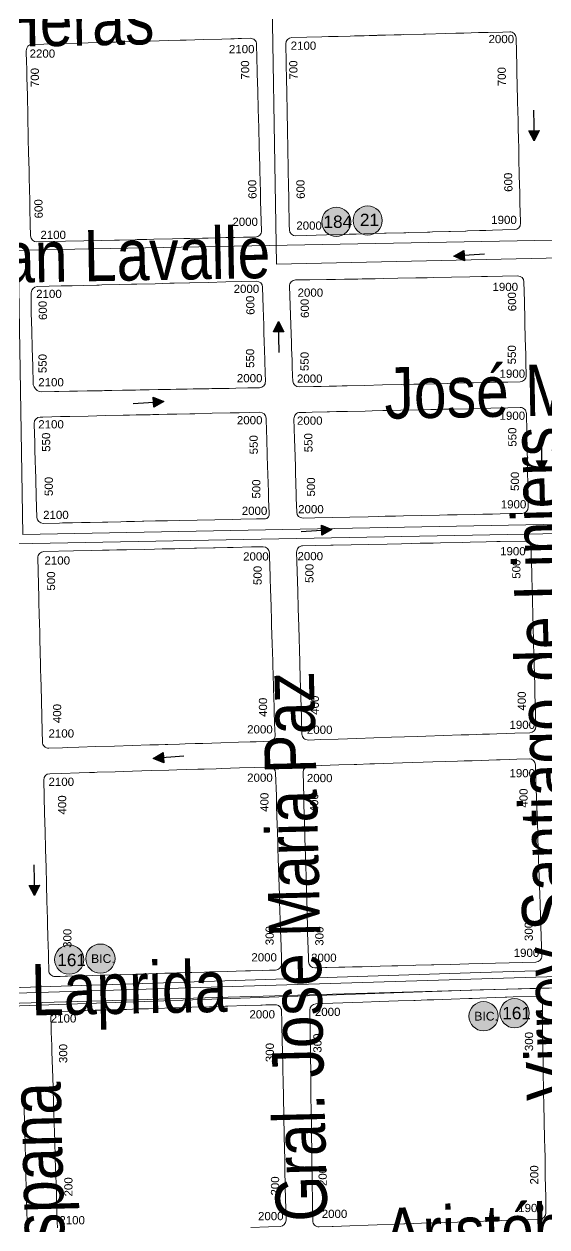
# Model space of a CAD drawing. Header units: millimetres. Extents: x 11558 to 23675, y 49449 to 61482.
# Drawn here: x 18803 to 19057, y 53600 to 54186 of the extents above; entities that cross this region are included whole.
import ezdxf

# ---------------------------------------------------------------- set-up
doc = ezdxf.new("R2010")
doc.units = ezdxf.units.MM
for name, color, linetype in [('0. plano base - nombres calles', 22, 'Continuous'), ('0. Plano Base - PLANO', 254, 'Continuous'), ('0. Plano base - sentido calles', 253, 'Continuous'), ('7. puesta en valor CC la lucila', 212, 'Continuous'), ('numeración', 7, 'Continuous')]:
    doc.layers.add(name, color=color, linetype=linetype)
for name, color, linetype, true_color in [('Linea 161 ida', 7, 'Continuous', 0xd16b6b), ('linea 161 vuelta', 7, 'Continuous', 0x9d070c), ('Linea 184 IDA', 7, 'Continuous', 0x3d3d3d), ('Linea 184 REGRESO', 7, 'Continuous', 0x18f75b), ('Linea 21 IDA Ramal F', 7, 'Continuous', 0x001861), ('Linea 21 REGRESO Ramal F', 7, 'Continuous', 0x0a47ff)]:
    doc.layers.add(name, color=color, linetype=linetype, true_color=true_color)
doc.layers.add('Linea Bicentenario Original', color=7, linetype='Continuous', true_color=0x0000cc, transparency=0.5)
doc.layers.get('7. puesta en valor CC la lucila').off()
doc.styles.get("Standard").update_dxf_attribs({"font": 'arial.ttf'})

# ---------------------------------------------------------------- blocks, each defined once
blk = doc.blocks.new('MANZANAS')
at = {"layer": '0. Plano Base - PLANO', "color": 0, "linetype": 'Continuous', "lineweight": 5}
for points in [[(5638980.91, 6177956.08), (5638993.67, 6177963.15), (5638996.53, 6177964.73), (5638996.86, 6177964.91), (5638997.71, 6177965.38), (5639000.65, 6177967.01), (5639005.68, 6177969.79), (5639007.6, 6177970.85), (5639008.05, 6177971.1), (5639008.21, 6177971.2), (5639011.68, 6177973.11), (5639013.89, 6177974.34), (5639017.03, 6177976.08), (5639017.4, 6177976.28), (5639020.75, 6177978.13), (5639024.43, 6177980.17), (5639027.47, 6177981.85), (5639028.25, 6177982.29), (5639037, 6177987.13), (5639037.87, 6177987.61), (5639046.52, 6177992.4), (5639050.73, 6177994.73), (5639054.08, 6177996.59), (5639060.39, 6178000.08), (5639061.62, 6178000.76), (5639064.46, 6178002.33), (5639070.79, 6178005.84), (5639073.69, 6178007.44, -0.415047), (5639077.77, 6178006.26), (5639084.44, 6177994.13), (5639086.4, 6177990.56), (5639088.5, 6177986.75), (5639092.76, 6177979), (5639097.12, 6177971.06), (5639098.89, 6177967.85), (5639101.6, 6177962.93), (5639103.5, 6177959.47), (5639105.98, 6177954.97), (5639110.08, 6177947.49), (5639114.21, 6177940), (5639116.3, 6177936.19), (5639118.9, 6177931.46), (5639119.04, 6177931.21), (5639120.57, 6177928.43), (5639121.27, 6177927.15, -0.412957), (5639120.1, 6177923.08), (5639115.07, 6177920.28), (5639110.7, 6177917.86), (5639107.97, 6177916.34), (5639105.19, 6177914.79), (5639100.07, 6177911.95), (5639099.43, 6177911.59), (5639099.3, 6177911.52), (5639092.88, 6177907.96), (5639092.79, 6177907.91), (5639092.2, 6177907.58), (5639085.2, 6177903.69), (5639084.03, 6177903.04), (5639083.11, 6177902.53), (5639074.86, 6177897.94), (5639073.93, 6177897.43), (5639072.98, 6177896.9), (5639065.56, 6177892.78), (5639064.83, 6177892.38), (5639059.85, 6177889.61), (5639056.03, 6177887.49), (5639052.71, 6177885.64), (5639049.77, 6177884.01), (5639047.88, 6177882.96), (5639040.13, 6177878.65), (5639027.06, 6177871.35, -0.409769), (5639023, 6177872.47), (5639021.77, 6177874.59), (5639016.16, 6177884.93), (5639011.9, 6177892.77), (5639009.91, 6177896.44), (5639009.19, 6177897.76), (5639007.7, 6177900.51), (5639005.15, 6177905.2), (5639003.45, 6177908.33), (5639000.4, 6177913.96), (5638999.19, 6177916.18), (5638996.03, 6177921.99), (5638994.76, 6177924.34), (5638991.83, 6177929.74), (5638990.51, 6177932.16), (5638988.39, 6177936.07), (5638979.73, 6177952.02, -0.411862)], [(5638912.53, 6177811.83), (5638909.77, 6177816.86), (5638908.47, 6177819.23), (5638907.5, 6177821), (5638905.56, 6177824.54), (5638904.21, 6177827), (5638901.7, 6177831.58), (5638898.85, 6177836.77), (5638897.2, 6177839.78), (5638892.99, 6177847.45), (5638889.91, 6177853.06), (5638888.51, 6177855.63), (5638885.66, 6177860.82), (5638884.05, 6177863.75), (5638880.14, 6177870.87), (5638877.13, 6177876.36), (5638875.96, 6177878.51), (5638874.12, 6177881.85), (5638873.21, 6177883.5), (5638872.12, 6177885.5), (5638869.18, 6177890.85, -0.412646), (5638870.36, 6177894.92), (5638875.32, 6177897.68), (5638882.63, 6177901.74), (5638890.33, 6177906.01), (5638894.12, 6177908.12), (5638898.04, 6177910.3), (5638901.09, 6177911.99), (5638904.4, 6177913.83), (5638905.76, 6177914.58), (5638913.3, 6177918.77), (5638920.51, 6177922.78), (5638928.14, 6177927.02), (5638933.22, 6177929.84), (5638935.81, 6177931.27), (5638943.14, 6177935.35), (5638951.06, 6177939.74), (5638954.83, 6177941.84), (5638956.21, 6177942.61), (5638957.97, 6177943.59), (5638959.4, 6177944.38), (5638963.09, 6177946.43, -0.414772), (5638967.17, 6177945.26), (5638967.8, 6177944.12), (5638969.82, 6177940.47), (5638974.06, 6177932.79), (5638978.24, 6177925.24), (5638982.47, 6177917.59), (5638986.85, 6177909.68), (5638991.22, 6177901.77), (5638993.76, 6177897.19), (5638995.7, 6177893.68), (5638996.2, 6177892.77), (5638997.61, 6177890.21), (5638998.89, 6177887.89), (5638999.91, 6177886.07), (5639001.59, 6177883.02), (5639004.1, 6177878.48), (5639011.08, 6177865.87, -0.415304), (5639009.89, 6177861.78), (5639005.59, 6177859.42), (5639005.2, 6177859.21), (5639004.83, 6177859.01), (5639001.14, 6177856.99), (5638997.34, 6177854.9), (5638989.71, 6177850.72), (5638987.27, 6177849.38), (5638981.94, 6177846.46), (5638979.34, 6177845.03), (5638974.51, 6177842.39), (5638966.62, 6177838.06), (5638963.59, 6177836.4), (5638960.75, 6177834.84), (5638959.46, 6177834.13), (5638958.52, 6177833.62), (5638951.84, 6177829.95), (5638949.73, 6177828.8), (5638944.18, 6177825.76), (5638936.65, 6177821.63), (5638928.85, 6177817.35), (5638916.61, 6177810.64, -0.414149)], [(5639036.89, 6177852.26), (5639043.04, 6177855.45), (5639050.19, 6177859.35), (5639054.03, 6177861.44), (5639057.9, 6177863.54), (5639058.16, 6177863.69), (5639063.52, 6177866.6), (5639065.45, 6177867.66), (5639065.71, 6177867.8), (5639071.02, 6177870.69), (5639074.46, 6177872.56), (5639080.68, 6177875.94), (5639088.3, 6177880.1), (5639090.7, 6177881.4), (5639093.2, 6177882.76), (5639095.99, 6177884.28), (5639103.57, 6177888.4), (5639111.43, 6177892.69), (5639116.39, 6177895.38), (5639118.99, 6177896.8), (5639131.85, 6177903.8, -0.412674), (5639135.92, 6177902.62), (5639140.53, 6177894.25), (5639144.82, 6177886.46), (5639145.66, 6177884.94), (5639149.04, 6177878.81), (5639149.1, 6177878.7), (5639153.04, 6177871.54), (5639154.82, 6177868.31), (5639157.88, 6177862.76, -0.414504), (5639156.7, 6177858.68), (5639151.41, 6177855.77), (5639150.49, 6177855.27), (5639147.6, 6177853.68), (5639143.8, 6177851.59), (5639136.74, 6177847.71), (5639134.64, 6177846.55), (5639128.64, 6177843.26), (5639125.67, 6177841.62), (5639121.1, 6177839.11), (5639113.46, 6177834.91), (5639111.33, 6177833.74), (5639106.07, 6177830.85), (5639097.98, 6177826.4), (5639090.38, 6177822.22), (5639082.94, 6177818.13), (5639080.77, 6177816.94), (5639078.32, 6177815.59), (5639075.16, 6177813.85), (5639071.76, 6177811.98), (5639068.56, 6177810.22), (5639062.43, 6177806.85, -0.410573), (5639058.37, 6177808), (5639057.11, 6177810.22), (5639054.92, 6177814.09), (5639053.44, 6177816.7), (5639050.47, 6177821.95), (5639049.24, 6177824.13), (5639044.86, 6177831.87), (5639035.66, 6177848.12, -0.424787)], [(5639187.12, 6177802.3), (5639182.29, 6177799.66), (5639182.18, 6177799.59), (5639177.73, 6177797.16), (5639174.4, 6177795.34), (5639170.36, 6177793.13), (5639166.92, 6177791.25), (5639159.27, 6177787.06), (5639158.23, 6177786.49), (5639155.24, 6177784.86), (5639151.79, 6177782.97), (5639144.21, 6177778.83), (5639136.46, 6177774.59), (5639133.04, 6177772.72), (5639132.72, 6177772.55), (5639130.29, 6177771.21), (5639128.66, 6177770.32), (5639125.67, 6177768.68), (5639121.33, 6177766.31), (5639113.47, 6177762.01), (5639106.27, 6177758.07), (5639098.55, 6177753.85), (5639093.52, 6177751.1, -0.411798), (5639089.46, 6177752.27), (5639086.16, 6177758.19), (5639084.71, 6177760.79), (5639083.27, 6177763.37), (5639082.24, 6177765.22), (5639080.54, 6177768.26), (5639078.69, 6177771.58), (5639076.26, 6177775.93), (5639072.09, 6177783.42), (5639067.34, 6177791.93, -0.416337), (5639068.52, 6177796.02), (5639070.94, 6177797.35), (5639073.78, 6177798.9), (5639080.09, 6177802.36), (5639081.13, 6177802.93), (5639084.07, 6177804.55), (5639087.14, 6177806.23), (5639088.79, 6177807.14), (5639096.32, 6177811.26), (5639099.37, 6177812.94), (5639103.92, 6177815.43), (5639107.31, 6177817.29), (5639111.56, 6177819.62), (5639119.13, 6177823.77), (5639124.34, 6177826.62), (5639126.63, 6177827.89), (5639129.64, 6177829.53), (5639134.35, 6177832.11), (5639140.59, 6177835.54), (5639141.82, 6177836.21), (5639150.01, 6177840.7), (5639157.15, 6177844.62), (5639162.47, 6177847.53, -0.415047), (5639166.54, 6177846.34), (5639168.23, 6177843.24), (5639169.17, 6177841.51), (5639171.08, 6177838), (5639175.19, 6177830.46), (5639175.36, 6177830.15), (5639177.33, 6177826.53), (5639179.54, 6177822.47), (5639179.83, 6177821.93), (5639183.16, 6177815.83), (5639183.71, 6177814.82), (5639185.18, 6177812.11), (5639188.31, 6177806.36, -0.413675)], [(5638926.83, 6177791.48), (5638937.06, 6177797.1), (5638939.28, 6177798.33), (5638941.75, 6177799.69), (5638946.6, 6177802.36), (5638952.23, 6177805.46), (5638953.25, 6177806.02), (5638954.41, 6177806.66), (5638961.76, 6177810.7), (5638966.96, 6177813.57), (5638968.28, 6177814.29), (5638969.21, 6177814.81), (5638977.11, 6177819.16), (5638980.43, 6177820.98), (5638983.31, 6177822.57), (5638984.37, 6177823.16), (5638985.18, 6177823.6), (5638991.75, 6177827.21), (5638991.94, 6177827.32), (5638999.63, 6177831.55), (5639007.17, 6177835.71), (5639020.23, 6177842.89, -0.412738), (5639024.29, 6177841.73), (5639026.76, 6177837.3), (5639029.17, 6177832.99), (5639033.32, 6177825.53), (5639034.7, 6177823.06), (5639037.6, 6177817.85), (5639038.94, 6177815.46), (5639041.87, 6177810.19), (5639044.58, 6177805.34), (5639046.62, 6177801.67, -0.417326), (5639045.43, 6177797.58), (5639040.54, 6177794.91), (5639035.35, 6177792.09), (5639032.5, 6177790.54), (5639028.74, 6177788.5), (5639025.07, 6177786.51), (5639023.87, 6177785.85), (5639017.18, 6177782.22), (5639014.56, 6177780.8), (5639009.85, 6177778.23), (5639007.5, 6177776.95), (5639002.21, 6177774.08), (5638998.29, 6177771.95), (5638994.54, 6177769.91), (5638992.51, 6177768.81), (5638990.78, 6177767.87), (5638986.9, 6177765.76), (5638982.41, 6177763.32), (5638979.23, 6177761.59), (5638978.17, 6177761.01), (5638971.8, 6177757.55), (5638967.61, 6177755.28), (5638964.2, 6177753.42), (5638959.64, 6177750.94), (5638957.86, 6177749.97), (5638952.33, 6177746.97), (5638952.27, 6177746.95), (5638951.23, 6177746.64), (5638950.1, 6177746.61), (5638948.99, 6177746.87), (5638947.99, 6177747.41), (5638947.16, 6177748.18), (5638946.84, 6177748.63), (5638942.71, 6177756.07), (5638938.44, 6177763.76), (5638934.4, 6177771.04), (5638930.09, 6177778.82), (5638930.05, 6177778.88), (5638925.61, 6177787.47, -0.406502)], [(5639239.61, 6177709.29), (5639233.2, 6177705.68), (5639229.78, 6177703.76), (5639225.61, 6177701.42), (5639222.45, 6177699.64), (5639219.54, 6177698), (5639216.76, 6177696.44), (5639213.66, 6177694.7), (5639210.49, 6177692.91), (5639195.47, 6177684.47), (5639191.87, 6177682.45), (5639180.94, 6177676.3), (5639173.35, 6177672.03), (5639166.19, 6177668), (5639158.28, 6177663.56), (5639150.88, 6177659.4), (5639145.58, 6177656.41, -0.415395), (5639141.49, 6177657.57), (5639137.55, 6177664.63), (5639132.72, 6177673.3), (5639130.05, 6177678.1), (5639128.57, 6177680.76), (5639124.36, 6177688.31), (5639115.99, 6177703.34), (5639111.72, 6177711.01), (5639107.64, 6177718.33), (5639100.58, 6177731), (5639098.4, 6177734.92, -0.416413), (5639099.58, 6177739.01), (5639105.08, 6177742.02), (5639111.6, 6177745.59), (5639112.6, 6177746.13), (5639120.25, 6177750.32), (5639127.91, 6177754.52), (5639135.67, 6177758.76), (5639141.8, 6177762.11), (5639145.97, 6177764.4), (5639149.78, 6177766.48), (5639155.36, 6177769.54), (5639158.47, 6177771.24), (5639167.97, 6177776.44), (5639171.14, 6177778.17), (5639177.93, 6177781.89), (5639182.54, 6177784.41), (5639183.89, 6177785.15), (5639194.4, 6177790.91, -0.412753), (5639198.47, 6177789.73), (5639201.02, 6177785.12), (5639202.5, 6177782.45), (5639204.34, 6177779.12), (5639206.18, 6177775.81), (5639207.46, 6177773.49), (5639208.52, 6177771.57), (5639210.41, 6177768.17), (5639212.08, 6177765.15), (5639213.5, 6177762.58), (5639215.14, 6177759.62), (5639216.66, 6177756.88), (5639218.21, 6177754.08), (5639219.78, 6177751.25), (5639221.29, 6177748.51), (5639223.63, 6177744.29), (5639225.84, 6177740.3), (5639228.68, 6177735.18), (5639230.93, 6177731.11), (5639232.98, 6177727.41), (5639235.45, 6177722.96), (5639237.62, 6177719.03), (5639240.77, 6177713.36, -0.412312)], [(5638978.45, 6177691.7), (5638973.49, 6177700.6), (5638969.49, 6177707.79), (5638966.89, 6177712.46), (5638965.27, 6177715.37), (5638962.23, 6177720.82), (5638960.68, 6177723.62), (5638958.64, 6177727.3), (5638956.37, 6177731.4), (5638956.22, 6177731.69, -0.413354), (5638957.41, 6177735.75), (5638958.52, 6177736.36), (5638962.39, 6177738.48), (5638966.11, 6177740.52), (5638970.01, 6177742.65), (5638977.8, 6177746.92), (5638985.22, 6177750.99), (5638992.85, 6177755.16), (5638995.5, 6177756.62), (5638998.39, 6177758.2), (5639000.46, 6177759.33), (5639004.33, 6177761.45), (5639005.4, 6177762.04), (5639008.04, 6177763.49), (5639011.53, 6177765.4), (5639014.57, 6177767.07), (5639015.66, 6177767.66), (5639021.25, 6177770.72), (5639023.37, 6177771.89), (5639030.29, 6177775.68), (5639030.85, 6177775.98), (5639038.42, 6177780.13), (5639042.3, 6177782.26), (5639051.13, 6177787.09, -0.411664), (5639055.19, 6177785.92), (5639058.3, 6177780.36), (5639059.95, 6177777.41), (5639064.2, 6177769.81), (5639068.61, 6177761.92), (5639070.51, 6177758.53), (5639072.78, 6177754.47), (5639074.23, 6177751.88), (5639076.25, 6177748.29), (5639077.61, 6177745.87), (5639078.27, 6177744.7), (5639078.39, 6177743.94), (5639078.21, 6177743.2), (5639078.02, 6177742.87), (5639077.47, 6177742.35), (5639077.41, 6177742.31), (5639073.65, 6177740.27), (5639066.96, 6177736.62), (5639063.48, 6177734.73), (5639055.8, 6177730.53), (5639048.36, 6177726.47), (5639040.72, 6177722.3), (5639035.62, 6177719.52), (5639033.26, 6177718.23), (5639030.53, 6177716.77), (5639025.57, 6177714.03), (5639024.96, 6177713.7), (5639021.56, 6177711.85), (5639018.07, 6177709.94), (5639015.75, 6177708.67), (5639010.08, 6177705.58), (5639007.89, 6177704.39), (5639002.6, 6177701.5), (5638998.9, 6177699.48), (5638994.99, 6177697.34), (5638990.79, 6177695.05), (5638989.43, 6177694.31), (5638982.5, 6177690.53, -0.411746)], [(5638989.16, 6177678.5), (5639001.82, 6177685.43), (5639009.37, 6177689.57), (5639014.19, 6177692.21), (5639017.07, 6177693.79), (5639020.22, 6177695.52), (5639024.4, 6177697.81), (5639032.09, 6177702.02), (5639036.34, 6177704.35), (5639039.69, 6177706.19), (5639039.88, 6177706.29), (5639044.73, 6177708.95), (5639045.06, 6177709.13), (5639047.13, 6177710.26), (5639053.45, 6177713.73), (5639054.3, 6177714.19), (5639061.6, 6177718.19), (5639062.19, 6177718.52), (5639067.48, 6177721.42), (5639069.88, 6177722.73), (5639077.78, 6177727.06), (5639082.73, 6177729.77, -0.411934), (5639086.79, 6177728.6), (5639090.88, 6177721.28), (5639091.55, 6177720.09), (5639092.62, 6177718.17), (5639095.78, 6177712.51), (5639097.07, 6177710.19), (5639099.84, 6177705.23), (5639102.54, 6177700.39), (5639103.99, 6177697.81), (5639104.05, 6177697.69), (5639108.45, 6177689.85), (5639112.54, 6177682.48), (5639116.79, 6177674.87), (5639117.58, 6177673.45), (5639119.19, 6177670.57), (5639121.05, 6177667.24), (5639123.65, 6177662.6), (5639125.25, 6177659.74), (5639126.44, 6177657.63), (5639127.39, 6177655.93), (5639128.67, 6177653.65), (5639130.27, 6177650.8), (5639130.37, 6177650.63), (5639130.56, 6177649.72), (5639130.45, 6177648.79), (5639130.27, 6177648.36), (5639129.72, 6177647.61), (5639129.4, 6177647.36), (5639129.35, 6177647.32), (5639123.4, 6177643.99), (5639120.92, 6177642.6), (5639115.97, 6177639.83), (5639108.4, 6177635.59), (5639100.78, 6177631.33), (5639097.5, 6177629.5), (5639093.26, 6177627.12), (5639090.89, 6177625.8), (5639085.92, 6177623.02), (5639084.73, 6177622.35), (5639081.9, 6177620.77), (5639078.27, 6177618.74), (5639070.75, 6177614.53), (5639063.26, 6177610.34), (5639055.37, 6177605.93), (5639048.18, 6177601.91), (5639043.35, 6177599.2), (5639041.13, 6177597.96), (5639035.35, 6177594.73, -0.416063), (5639031.26, 6177595.9), (5639028.71, 6177600.51), (5639018.12, 6177619.73), (5639016.18, 6177623.26), (5639014.15, 6177626.93), (5639013.25, 6177628.56), (5639009.92, 6177634.6), (5639007.32, 6177639.32), (5639005.76, 6177642.15), (5639003.06, 6177647.06), (5639001.56, 6177649.78), (5638998.15, 6177655.96), (5638997.29, 6177657.53), (5638987.98, 6177674.42, -0.414934)], [(5639293.62, 6177611.58), (5639265.17, 6177595.81), (5639257.51, 6177591.56), (5639250.21, 6177587.51), (5639249.19, 6177586.95), (5639242.61, 6177583.3), (5639241.49, 6177582.68), (5639234.93, 6177579.04), (5639232.38, 6177577.63), (5639227.44, 6177574.89), (5639219.72, 6177570.61), (5639215.54, 6177568.32), (5639212.29, 6177566.54), (5639209.77, 6177565.17), (5639204.61, 6177562.34), (5639204.08, 6177562.05), (5639201.1, 6177560.42), (5639199.5, 6177559.54, -0.41204), (5639195.44, 6177560.71), (5639194.44, 6177562.51), (5639192.47, 6177566.04), (5639188.55, 6177573.07), (5639187.7, 6177574.6), (5639183.5, 6177582.15), (5639175.05, 6177597.32), (5639171, 6177604.59), (5639167.76, 6177610.4), (5639166.74, 6177612.23), (5639162.52, 6177619.82), (5639158.23, 6177627.51), (5639156.43, 6177630.75), (5639150.54, 6177641.32, -0.413339), (5639151.69, 6177645.39), (5639157, 6177648.37), (5639164.43, 6177652.54), (5639170.92, 6177656.18), (5639172.02, 6177656.8), (5639177.58, 6177659.91), (5639179.5, 6177660.99), (5639191.37, 6177667.65), (5639200.18, 6177672.59), (5639204.34, 6177674.92), (5639209.7, 6177677.93), (5639214.76, 6177680.77), (5639217.56, 6177682.34), (5639218.15, 6177682.67), (5639220.93, 6177684.23), (5639224.76, 6177686.38), (5639231.3, 6177690.05), (5639232.37, 6177690.65), (5639232.93, 6177690.96), (5639236.64, 6177693.05), (5639239.92, 6177694.88), (5639245.15, 6177697.82, -0.413891), (5639249.23, 6177696.67), (5639250.38, 6177694.64), (5639253.14, 6177689.72), (5639257, 6177682.86), (5639259.04, 6177679.24), (5639261.32, 6177675.18), (5639265.46, 6177667.82), (5639266.15, 6177666.6), (5639269.79, 6177660.12), (5639273.89, 6177652.82), (5639278.22, 6177645.12), (5639280.17, 6177641.67), (5639282.43, 6177637.64), (5639285.53, 6177632.14), (5639294.78, 6177615.68, -0.415957)], [(5639138.91, 6177634.85), (5639144.29, 6177625.24), (5639146.62, 6177621.07), (5639149.25, 6177616.36), (5639151.06, 6177613.14), (5639153.15, 6177609.41), (5639155.17, 6177605.8), (5639156.68, 6177603.09), (5639159.36, 6177598.3), (5639161.21, 6177595), (5639163.83, 6177590.32), (5639167.84, 6177583.15), (5639169.14, 6177580.83), (5639171.98, 6177575.75), (5639173.39, 6177573.22), (5639176.24, 6177568.13), (5639180.17, 6177561.11), (5639182.9, 6177556.23), (5639184.23, 6177553.86, -0.414613), (5639183.07, 6177549.78), (5639180.52, 6177548.36), (5639177.59, 6177546.72), (5639172.37, 6177543.81), (5639170.26, 6177542.63), (5639166.38, 6177540.46), (5639162.68, 6177538.4), (5639154.98, 6177534.11), (5639152.88, 6177532.94), (5639147.48, 6177529.93), (5639145.3, 6177528.71), (5639142, 6177526.87), (5639141.14, 6177526.38), (5639139.79, 6177525.63), (5639138.88, 6177525.13), (5639138.83, 6177525.1), (5639136, 6177523.52), (5639132.36, 6177521.49), (5639129.09, 6177519.67), (5639125.81, 6177517.84), (5639124.78, 6177517.26), (5639123.63, 6177516.62), (5639117.12, 6177512.99), (5639109.48, 6177508.72), (5639108.45, 6177508.15), (5639102.02, 6177504.57), (5639099.94, 6177503.4), (5639094.63, 6177500.44), (5639093.57, 6177499.85), (5639091.46, 6177498.68), (5639089.35, 6177497.5, -0.4151), (5639085.27, 6177498.67), (5639082.26, 6177504.09), (5639081.46, 6177505.54), (5639079.14, 6177509.73), (5639077.53, 6177512.63), (5639074.01, 6177518.99), (5639073.31, 6177520.26), (5639070.79, 6177524.81), (5639069.08, 6177527.89), (5639064.9, 6177535.45), (5639060.8, 6177542.84), (5639059.02, 6177546.06), (5639056.56, 6177550.5), (5639052.44, 6177557.93), (5639048.17, 6177565.66), (5639040.33, 6177579.8, -0.413176), (5639041.49, 6177583.88), (5639046.54, 6177586.7), (5639054.02, 6177590.87), (5639058.36, 6177593.3), (5639060.58, 6177594.53), (5639061.68, 6177595.15), (5639069.28, 6177599.4), (5639076.73, 6177603.56), (5639084.57, 6177607.94), (5639092.07, 6177612.12), (5639095.57, 6177614.08), (5639099.46, 6177616.25), (5639104.47, 6177619.05), (5639107.1, 6177620.52), (5639112.22, 6177623.38), (5639114.5, 6177624.65), (5639122.15, 6177628.93), (5639128.49, 6177632.47), (5639134.83, 6177636.01, -0.413978)], [(5639255.37, 6177449.83), (5639251.35, 6177457.32), (5639251.26, 6177457.48), (5639246.19, 6177466.92), (5639243.35, 6177472.2), (5639242.75, 6177473.32), (5639242.52, 6177473.74), (5639241.17, 6177476.25), (5639238.31, 6177481.59), (5639236.58, 6177484.81), (5639235.91, 6177486.05), (5639232.84, 6177491.76), (5639231.03, 6177495.14), (5639225.84, 6177504.8), (5639224.24, 6177507.77), (5639222.45, 6177511.11), (5639220.87, 6177514.04), (5639217.83, 6177519.69), (5639215.84, 6177523.4), (5639206.83, 6177540.17, -0.408116), (5639208, 6177544.2), (5639210.23, 6177545.46), (5639210.59, 6177545.66), (5639210.95, 6177545.87), (5639227.9, 6177555.43), (5639235.22, 6177559.56), (5639238.91, 6177561.65), (5639242.9, 6177563.9), (5639249.52, 6177567.64), (5639250.21, 6177568.02), (5639255.26, 6177570.87), (5639258.1, 6177572.47), (5639265.47, 6177576.64), (5639272.91, 6177580.84), (5639273.15, 6177580.97), (5639274.3, 6177581.62), (5639277.53, 6177583.44), (5639280.56, 6177585.15), (5639284.03, 6177587.11), (5639288.34, 6177589.54), (5639289.02, 6177589.93), (5639291.62, 6177591.4), (5639301.45, 6177596.94, -0.424402), (5639305.59, 6177595.71), (5639312.35, 6177582.69), (5639312.82, 6177581.83), (5639317.39, 6177573.42), (5639318.03, 6177572.26), (5639319.54, 6177569.48), (5639321.62, 6177565.65), (5639325.73, 6177558.09), (5639329.78, 6177550.63), (5639332.18, 6177546.23), (5639333.56, 6177543.69), (5639334.03, 6177542.82), (5639336.01, 6177539.19), (5639338.07, 6177535.39), (5639338.25, 6177535.06), (5639342.34, 6177527.55), (5639345.06, 6177522.55), (5639345.88, 6177521.04), (5639350.65, 6177512.26), (5639352.11, 6177509.57), (5639353.33, 6177507.33), (5639354.31, 6177505.53, -0.409657), (5639353.15, 6177501.48), (5639348.31, 6177498.76), (5639344.91, 6177496.84), (5639341.54, 6177494.94), (5639340.92, 6177494.58), (5639333.05, 6177490.14), (5639325.54, 6177485.91), (5639325.48, 6177485.87), (5639318.1, 6177481.71), (5639312.75, 6177478.69), (5639310.4, 6177477.37), (5639302.94, 6177473.16), (5639295.77, 6177469.11), (5639295.47, 6177468.94), (5639280.28, 6177460.37), (5639272.5, 6177455.98), (5639265.41, 6177451.98), (5639265.08, 6177451.79), (5639259.48, 6177448.64, -0.420303)]]:
    blk.add_lwpolyline(points, format="xyb", close=True, dxfattribs=at)
blk.add_lwpolyline([(5639287.92, 6177608.43), (5639287.92, 6177608.43)], close=True, dxfattribs=at)
for points in [[(5639146.7, 6177389.54), (5639145.32, 6177392.01), (5639143.24, 6177395.71), (5639139.29, 6177402.76), (5639138.58, 6177404.03), (5639136.27, 6177408.15), (5639134.35, 6177411.58), (5639130.19, 6177419.01), (5639125.91, 6177426.66), (5639124.29, 6177429.55), (5639121.56, 6177434.42), (5639117.41, 6177441.82), (5639113.27, 6177449.22), (5639108.92, 6177456.98), (5639104.84, 6177464.27), (5639103.32, 6177466.98), (5639100.16, 6177472.62), (5639098.85, 6177474.96), (5639096.76, 6177478.68, -0.41428), (5639097.91, 6177482.77), (5639102.7, 6177485.45), (5639110.23, 6177489.66), (5639114.2, 6177491.89), (5639117.46, 6177493.71), (5639125.21, 6177498.05), (5639127.59, 6177499.39), (5639132.63, 6177502.2), (5639136.91, 6177504.6), (5639139.88, 6177506.26), (5639147.61, 6177510.59), (5639148.35, 6177511.01), (5639154.35, 6177514.37), (5639155.31, 6177514.9), (5639162.8, 6177519.1), (5639163.25, 6177519.35), (5639169.64, 6177522.93), (5639170.5, 6177523.41), (5639178.13, 6177527.69), (5639184.54, 6177531.27), (5639185.21, 6177531.65), (5639186.75, 6177532.51), (5639189.42, 6177534), (5639190.66, 6177534.7, -0.415608), (5639194.75, 6177533.54), (5639197.32, 6177528.9), (5639202.72, 6177519.02), (5639203.32, 6177517.92), (5639205.3, 6177514.3), (5639206.9, 6177511.38), (5639208.94, 6177507.65), (5639211, 6177503.88), (5639215.16, 6177496.28), (5639219.28, 6177488.73), (5639219.94, 6177487.52), (5639223.46, 6177481.1), (5639227.56, 6177473.58), (5639228.94, 6177471.07), (5639231.67, 6177466.07), (5639236, 6177458.16), (5639243.71, 6177444.05, -0.410694), (5639242.54, 6177440), (5639237.7, 6177437.28), (5639230.2, 6177433.06)], [(5639103.3, 6177437.65), (5639105.13, 6177434.36), (5639109.25, 6177426.94), (5639113.61, 6177419.07), (5639114.05, 6177418.27), (5639117.51, 6177412.04), (5639121.71, 6177404.46), (5639126.08, 6177396.59), (5639126.68, 6177395.5), (5639130.15, 6177389.25), (5639133.88, 6177382.53, -0.413304), (5639132.71, 6177378.46)]]:
    blk.add_lwpolyline(points, format="xyb", dxfattribs=at)
blk = doc.blocks.new('21 azul')
at = {"layer": 'Linea 21 IDA Ramal F', "lineweight": 211, "true_color": 0xededed}
h = blk.add_hatch(color=7, dxfattribs=at)
h.dxf.hatch_style = 1
edge = h.paths.add_edge_path()
edge.add_arc((0, 0), 7.11, 0, 360)
at = {"layer": 'Linea 21 IDA Ramal F', "lineweight": 9}
blk.add_circle((0, 0), 7.11, dxfattribs=at)
at = {"layer": 'Linea 21 IDA Ramal F', "lineweight": 211, "insert": (-3.78, 3.29), "char_height": 6, "attachment_point": 1}
blk.add_mtext_dynamic_manual_height_columns('21', width=8.5711, gutter_width=12.5, heights=[0], dxfattribs=at)
blk = doc.blocks.new('161 ida')
at = {"layer": 'Linea 161 ida', "lineweight": 211, "true_color": 0xededed}
h = blk.add_hatch(color=7, dxfattribs=at)
h.dxf.hatch_style = 1
edge = h.paths.add_edge_path()
edge.add_arc((0, 0), 7.11, 0, 360)
at = {"layer": 'Linea 161 ida', "lineweight": 9}
blk.add_circle((0, 0), 7.11, dxfattribs=at)
at = {"layer": 'Linea 161 ida', "lineweight": 15, "insert": (-5.85, 2.85), "char_height": 6, "attachment_point": 1}
blk.add_mtext_dynamic_manual_height_columns('161', width=16.4579, gutter_width=12.5, heights=[0], dxfattribs=at)
blk = doc.blocks.new('161vuelta')
at = {"layer": 'linea 161 vuelta', "lineweight": 211, "true_color": 0xededed}
h = blk.add_hatch(color=7, dxfattribs=at)
h.dxf.hatch_style = 1
edge = h.paths.add_edge_path()
edge.add_arc((0, 0), 7.11, 0, 360)
at = {"layer": 'linea 161 vuelta', "lineweight": 9}
blk.add_circle((0, 0), 7.11, dxfattribs=at)
at = {"layer": 'linea 161 vuelta', "lineweight": 9, "insert": (-6.03, 3.07), "char_height": 6, "attachment_point": 1}
blk.add_mtext_dynamic_manual_height_columns('161', width=16.4579, gutter_width=12.5, heights=[0], dxfattribs=at)
blk = doc.blocks.new('184 vuelta')
at = {"layer": 'Linea 184 REGRESO', "lineweight": 211, "true_color": 0xededed}
h = blk.add_hatch(color=7, dxfattribs=at)
h.dxf.hatch_style = 1
edge = h.paths.add_edge_path()
edge.add_arc((0, 0), 7.11, 0, 360)
at = {"layer": 'Linea 184 REGRESO', "lineweight": 9}
blk.add_circle((0, 0), 7.11, dxfattribs=at)
at = {"layer": 'Linea 184 REGRESO', "lineweight": 15, "insert": (-6.26, 3.05), "char_height": 6, "attachment_point": 1}
blk.add_mtext_dynamic_manual_height_columns('184', width=16.4579, gutter_width=12.5, heights=[0], dxfattribs=at)
blk = doc.blocks.new('bic. original ida')
at = {"layer": 'Linea Bicentenario Original', "lineweight": 211, "true_color": 0xededed, "transparency": 33554674}
h = blk.add_hatch(color=7, dxfattribs=at)
h.dxf.hatch_style = 1
edge = h.paths.add_edge_path()
edge.add_arc((0, 0), 7.11, 0, 360)
at = {"layer": 'Linea Bicentenario Original', "color": 165, "lineweight": 9, "true_color": 0x5e67af}
blk.add_circle((0, 0), 7.11, dxfattribs=at)
at = {"layer": 'Linea Bicentenario Original', "color": 165, "lineweight": 15, "true_color": 0x5e67af, "insert": (-4.55, 2.15), "char_height": 4.25, "attachment_point": 1}
blk.add_mtext_dynamic_manual_height_columns('BIC.', width=16.4579, gutter_width=12.5, heights=[0], dxfattribs=at)
blk = doc.blocks.new('bic. original vuelta')
at = {"layer": 'Linea Bicentenario Original', "lineweight": 211, "true_color": 0xededed, "transparency": 33554674}
h = blk.add_hatch(color=7, dxfattribs=at)
h.dxf.hatch_style = 1
edge = h.paths.add_edge_path()
edge.add_arc((0, 0), 7.11, 0, 360)
at = {"layer": 'Linea Bicentenario Original', "color": 14, "lineweight": 15, "true_color": 0x8c0d0d}
blk.add_circle((0, 0), 7.11, dxfattribs=at)
at = {"layer": 'Linea Bicentenario Original', "color": 14, "lineweight": 15, "true_color": 0x8c0d0d, "insert": (-4.55, 2.15), "char_height": 4.25, "attachment_point": 1}
blk.add_mtext_dynamic_manual_height_columns('BIC.', width=16.4579, gutter_width=12.5, heights=[0], dxfattribs=at)

msp = doc.modelspace()

# ---------------------------------------------------------------- hatches: boundary and pattern name
at = {"layer": '0. Plano base - sentido calles', "linetype": 'Continuous', "lineweight": 25, "ltscale": 2, "true_color": 0x1a1a1a}
h = msp.add_hatch(color=250, dxfattribs=at)
h.dxf.hatch_style = 1
h.paths.add_polyline_path([(19051.05, 54128.65), (19053.44, 54133.7), (19050.94, 54133.65)])
h.paths.add_polyline_path([(19051.05, 54128.65), (19050.94, 54133.65), (19048.44, 54133.59)])
h = msp.add_hatch(color=250, dxfattribs=at)
h.dxf.hatch_style = 1
h.paths.add_polyline_path([(19011.99, 54072.51), (19017.16, 54070.38), (19016.98, 54072.87)])
h.paths.add_polyline_path([(19011.99, 54072.51), (19016.98, 54072.87), (19016.8, 54075.36)])
h = msp.add_hatch(color=250, dxfattribs=at)
h.dxf.hatch_style = 1
h.paths.add_polyline_path([(18926.7, 54040.75), (18924.31, 54035.7), (18926.81, 54035.75)])
h.paths.add_polyline_path([(18926.7, 54040.75), (18926.81, 54035.75), (18929.31, 54035.8)])
h = msp.add_hatch(color=250, dxfattribs=at)
h.dxf.hatch_style = 1
h.paths.add_polyline_path([(18870.88, 54001.83), (18865.74, 54004.02), (18865.89, 54001.53)])
h.paths.add_polyline_path([(18870.88, 54001.83), (18865.89, 54001.53), (18866.04, 53999.03)])
h = msp.add_hatch(color=250, dxfattribs=at)
h.dxf.hatch_style = 1
h.paths.add_polyline_path([(19054.87, 53968.13), (19057.26, 53973.18), (19054.76, 53973.13)])
h.paths.add_polyline_path([(19054.87, 53968.13), (19054.76, 53973.13), (19052.26, 53973.07)])
h = msp.add_hatch(color=250, dxfattribs=at)
h.dxf.hatch_style = 1
h.paths.add_polyline_path([(18952.68, 53939.56), (18947.54, 53941.75), (18947.69, 53939.26)])
h.paths.add_polyline_path([(18952.68, 53939.56), (18947.69, 53939.26), (18947.84, 53936.76)])
h = msp.add_hatch(color=250, dxfattribs=at)
h.dxf.hatch_style = 1
h.paths.add_polyline_path([(18865.7, 53828.19), (18870.87, 53826.06), (18870.69, 53828.55)])
h.paths.add_polyline_path([(18865.7, 53828.19), (18870.69, 53828.55), (18870.51, 53831.04)])
h = msp.add_hatch(color=250, dxfattribs=at)
h.dxf.hatch_style = 1
h.paths.add_polyline_path([(18807.97, 53761.44), (18810.36, 53766.49), (18807.86, 53766.44)])
h.paths.add_polyline_path([(18807.97, 53761.44), (18807.86, 53766.44), (18805.36, 53766.38)])
at = {"layer": 'Linea Bicentenario Original', "lineweight": 15, "true_color": 0x8c0d0d}
h = msp.add_hatch(dxfattribs=at)
h.set_pattern_fill('AR-HBONE', color=14)
h.set_pattern_definition([(45, (4190.89, 396.71), (1e-14, 143.6841), [304.8, -101.6]), (135, (4262.74, 468.56), (1e-14, 143.6841), [304.8, -101.6])])
h.paths.add_polyline_path([(19031.73, 53706.51, 1), (19040.1, 53706.51, 1)])
h.paths.add_polyline_path([(19032.36, 53703.87), (19040.4, 53703.87), (19040.4, 53709.02), (19032.36, 53709.02)], flags=9)

# ---------------------------------------------------------------- linework, layer by layer
at = {"layer": '0. Plano base - sentido calles', "color": 250, "linetype": 'Continuous', "lineweight": 25, "ltscale": 2, "true_color": 0x1a1a1a}
for points in [[(19050.72, 54143.64), (19051.05, 54128.65), (19048.44, 54133.59), (19053.44, 54133.7), (19051.05, 54128.65)], [(19026.95, 54073.59), (19011.99, 54072.51), (19016.8, 54075.36), (19017.16, 54070.38), (19011.99, 54072.51)], [(18927.03, 54025.75), (18926.7, 54040.75), (18929.31, 54035.8), (18924.31, 54035.7), (18926.7, 54040.75)], [(18855.91, 54000.92), (18870.88, 54001.83), (18866.04, 53999.03), (18865.74, 54004.02), (18870.88, 54001.83)], [(19054.54, 53983.13), (19054.87, 53968.13), (19052.26, 53973.07), (19057.26, 53973.18), (19054.87, 53968.13)], [(18937.71, 53938.65), (18952.68, 53939.56), (18947.84, 53936.76), (18947.54, 53941.75), (18952.68, 53939.56)], [(18880.66, 53829.27), (18865.7, 53828.19), (18870.51, 53831.04), (18870.87, 53826.06), (18865.7, 53828.19)], [(18807.64, 53776.43), (18807.97, 53761.44), (18805.36, 53766.38), (18810.36, 53766.49), (18807.97, 53761.44)]]:
    msp.add_lwpolyline(points, dxfattribs=at)
at = {"layer": 'Linea 161 ida', "lineweight": 15}
msp.add_lwpolyline([(15038.53, 53630.5), (15295.58, 53649.16), (15371.25, 53654.67), (15484.23, 53659.53), (15810.17, 53662.07), (16225.4, 53664.88), (16529.57, 53667.04), (16965.89, 53670.07), (17201.7, 53671.86), (17517.89, 53678), (17563.08, 53658.66), (17581.23, 53686.03), (17603.13, 53700.55), (17634.67, 53705.92), (17684.92, 53701.24), (17730.71, 53684.71), (17931.54, 53691), (18114.3, 53694.88), (18298.16, 53701.83), (18520.75, 53709.01), (18726.26, 53714.34), (19024.98, 53724), (19387.6, 53734.8), (19584.12, 53739.87)], dxfattribs=at)
at = {"layer": 'linea 161 vuelta', "lineweight": 15}
msp.add_lwpolyline([(15038.75, 53623.07), (15295.8, 53641.74), (15371.42, 53647.24), (15484.3, 53652.1), (15810.19, 53654.64), (16225.53, 53658.24), (16529.77, 53660.88), (16966.01, 53664.43), (17201.71, 53664.96), (17517.3, 53670.55), (17564.2, 53650.49), (17583.4, 53679.44), (17604.26, 53693.26), (17634.79, 53698.47), (17684.26, 53693.86), (17730.22, 53677.26), (17931.84, 53682.37), (18114.38, 53687.45), (18298.11, 53692.27), (18521.07, 53699.63), (18726.15, 53705.18), (19024.76, 53715.48), (19386.98, 53724.26), (19578.21, 53730.44)], dxfattribs=at)
at = {"layer": 'Linea 184 IDA', "lineweight": 15}
msp.add_lwpolyline([(16878.08, 55675.73), (16878.08, 55675.73), (17560.61, 55699.89), (18038.89, 55717.75), (18690.12, 55742.26), (19230.3, 55762.91), (19236.52, 55614.09), (19251.64, 55253.73), (19262.26, 55226.04), (19274.53, 55208.74), (19283.65, 54973.8), (19287.89, 54757.11), (19014.44, 54750.37), (18782.58, 54745.19), (18798.61, 54167.16), (18802.28, 53937.09), (19426.76, 53949.15), (19593.58, 53953.2), (19584.37, 53851.92), (19560.85, 53617.56), (19560.94, 53604.07), (19532.14, 53324.74)], dxfattribs=at)
at = {"layer": 'Linea 184 REGRESO', "lineweight": 15}
msp.add_lwpolyline([(19559.15, 53371.86), (19618.58, 53946.79), (19621.52, 53954.06), (19769.06, 53957.45), (19772.53, 54078.63), (19617.99, 54075.77), (19596.44, 54083.61), (18925.72, 54068.75), (18922.92, 54234.62)], dxfattribs=at)
at = {"layer": 'Linea 21 IDA Ramal F', "lineweight": 15}
msp.add_lwpolyline([(19562.13, 53371.55), (19621.52, 53946.06), (19625.4, 53955.63), (19767.33, 53958.9), (19770.79, 54073.68), (19635.35, 54071.36), (19585.14, 54090.3), (18810.43, 54075.61), (18549.02, 54068.43), (18529.95, 54738.19), (17132.56, 54699.44), (17130.04, 54812.7), (17036.25, 54809.78), (17066.66, 55023.36), (17072.07, 55096.53), (17078.98, 55194.89), (16604.74, 55179.32), (16699.03, 55011.97)], dxfattribs=at)
at = {"layer": 'Linea 21 REGRESO Ramal F', "lineweight": 15}
msp.add_lwpolyline([(16704.59, 55013.26), (16659.56, 55094.15), (17045.58, 55106.03), (17041.05, 55023.54), (17033.93, 55006.08), (17015.2, 54852.19), (16981.3, 54592.64), (16973.9, 54538.11), (16963.83, 54462.83), (16949.99, 54357.61), (16963.05, 54357.46), (18413.63, 54394.21), (18421.72, 53925.48), (19586.03, 53947.52), (19577.4, 53852.59), (19553.85, 53617.89), (19553.93, 53604.41), (19525.18, 53325.45)], dxfattribs=at)
at = {"layer": 'Linea Bicentenario Original', "color": 14, "lineweight": 15, "true_color": 0x8c0d0d}
msp.add_lwpolyline([(20037.05, 53723.43), (19917.24, 53725.16), (19758.14, 53725.16), (19600.89, 53726.18), (19568.14, 53731.1), (17733.99, 53678.41), (17707.12, 53699.36), (17670.84, 53712.34), (17650.62, 53713.43), (17632.03, 53711.12), (17610.09, 53705.54), (17603.83, 53922.95), (17581.4, 54032.1), (17053.75, 54016.57), (17030.34, 54095.76), (16510.55, 54095.76)], dxfattribs=at)
at = {"layer": 'Linea Bicentenario Original', "color": 165, "lineweight": 15, "true_color": 0x5e67af}
msp.add_lwpolyline([(20037.69, 53731.47), (19756.5, 53732.18), (19601.19, 53733.97), (19562.87, 53737.41), (18177.32, 53694.74), (17734.3, 53682.66), (17723.41, 53695.96), (17718.06, 53830.44), (17713.1, 53921.41), (17699.24, 54038.02), (17064.92, 54022.91), (17040.55, 54014.34), (16505.98, 54013.05)], dxfattribs=at)

# ---------------------------------------------------------------- block references
at = {"layer": '0. Plano Base - PLANO', "color": 28, "lineweight": 5, "true_color": 0x0d0d0d, "rotation": 332.5463477508169}
msp.add_blockref('MANZANAS', (-7833237.48, -2828296.13), dxfattribs=at)
at = {"layer": '7. puesta en valor CC la lucila', "color": 250, "lineweight": 30, "rotation": 332.5463477508169}
msp.add_blockref('MANZANAS', (-7833237.48, -2828296.13), dxfattribs=at)
at = {"layer": 'Linea 161 ida', "lineweight": 15}
msp.add_blockref('161 ida', (18824.89, 53730.25), dxfattribs=at)
at = {"layer": 'linea 161 vuelta', "lineweight": 15}
msp.add_blockref('161vuelta', (19041.57, 53704.18), dxfattribs=at)
at = {"layer": 'Linea 184 REGRESO', "lineweight": 15}
msp.add_blockref('184 vuelta', (18954.83, 54089.3), dxfattribs=at)
at = {"layer": 'Linea 21 IDA Ramal F', "color": 188, "lineweight": 15, "true_color": 0x0a090b}
msp.add_blockref('21 azul', (18970.08, 54089.96), dxfattribs=at)
at = {"layer": 'Linea Bicentenario Original', "lineweight": 15}
for name, p in [('bic. original ida', (18840.05, 53730.74)), ('bic. original vuelta', (19026.49, 53702.72))]:
    msp.add_blockref(name, p, dxfattribs=at)

# ---------------------------------------------------------------- texts
at = {"layer": '0. plano base - nombres calles', "color": 250, "lineweight": 15, "true_color": 0x1a1a1a, "char_height": 25, "attachment_point": 1}
for s, insert, rotation in [('{\\fArial Narrow|b0|i0|c0|p34;Gral. Juan G. Las Heras}', (18557.2, 54194.97), 1.07441), ('{\\fArial Narrow|b0|i0|c0|p34;Gral. Juan Lavalle}', (18691.65, 54082.68), 1.07441), ('{\\fArial Narrow|b0|i0|c0|p34;José Marmol}', (18977.97, 54018.43), 1.07441), ('{\\fArial Narrow|b0|i0|c0|p34;Virrey Santiago de Liniers}', (19047.5, 53661.44), 91.42483), ('{\\fArial Narrow|b0|i0|c0|p34;Gral. Jose Maria Paz}', (18925.53, 53602.44), 91.42483), ('{\\fArial Narrow|b0|i0|c0|p34;Francisco N. de Laprida}', (18597.55, 53724.18), 1.07441), ('{\\fArial Narrow|b0|i0|c0|p34;España}', (18798.09, 53573.18), 91.42483), ('{\\fArial Narrow|b0|i0|c0|p34;Aristóbulo del Valle}', (18977.33, 53609.35), 1.62814)]:
    msp.add_mtext_dynamic_manual_height_columns(s, width=329.255, gutter_width=12.5, heights=[0], dxfattribs=dict(at, insert=insert, rotation=rotation))
at = {"layer": 'numeración', "color": 251, "true_color": 0x606162, "char_height": 4, "attachment_point": 1}
for s, insert in [('2100', (18932.62, 54177.03)), ('2000', (19028.89, 54180.25)), ('2200', (18805.59, 54173.18)), ('2100', (18902.57, 54175.36)), ('2000', (18904.26, 54091.31)), ('2000', (18935.36, 54089.47)), ('1900', (19030.2, 54092.24)), ('2100', (18810.85, 54084.96)), ('2000', (18904.87, 54058.7)), ('1900', (19030.82, 54059.62)), ('2100', (18808.8, 54056.23)), ('2000', (18935.98, 54056.85)), ('2100', (18809.8, 54013.23)), ('2000', (18906.45, 54015.22)), ('2000', (18935.67, 54015.02)), ('1900', (19034.25, 54017.41)), ('2000', (18906.45, 53994.76)), ('2000', (18935.67, 53994.56)), ('1900', (19034.25, 53996.95)), ('2100', (18809.8, 53992.77)), ('1900', (19034.85, 53953.84)), ('2100', (18812.19, 53948.68)), ('2000', (18908.83, 53950.67)), ('2000', (18936.26, 53951.46)), ('1900', (19034.52, 53931.01)), ('2100', (18812.84, 53926.49)), ('2000', (18909.49, 53928.48)), ('2000', (18935.94, 53928.63)), ('2100', (18814.8, 53842.33)), ('2000', (18911.45, 53844.32)), ('2000', (18940.51, 53844.14)), ('1900', (19039.09, 53846.52)), ('2100', (18814.8, 53818.81)), ('2000', (18911.45, 53820.8)), ('2000', (18940.51, 53820.62)), ('1900', (19039.09, 53823)), ('2000', (18913.49, 53733.38)), ('2000', (18942.55, 53733.19)), ('1900', (19041.13, 53735.58)), ('2100', (18815.91, 53703.65)), ('2000', (18912.56, 53705.64)), ('2000', (18944.4, 53706.84)), ('2000', (18947.74, 53608.55)), ('1900', (19043.32, 53611.4)), ('2100', (18820.07, 53605.45)), ('2000', (18916.72, 53607.44))]:
    msp.add_mtext_dynamic_manual_height_columns(s, width=16.0314, gutter_width=12.5, heights=[0], dxfattribs=dict(at, insert=insert))
for s, insert, rotation in [('700', (18806.19, 54154.83), 90.62034), ('700', (18908.49, 54158.49), 90.62034), ('700', (18931.96, 54158.49), 90.62034), ('700', (19033.36, 54155.27), 90.62034), ('600', (19036.58, 54103.84), 91.36856), ('600', (18912.06, 54100.42), 91.36856), ('600', (18935.53, 54100.42), 91.36856), ('600', (18808.05, 54090.92), 91.36856), ('600', (18911.08, 54043.99), 91.36856), ('600', (19038.43, 54045.74), 91.36856), ('600', (18810.09, 54041.46), 91.36856), ('600', (18937.59, 54042.47), 91.36856), ('550', (18809.87, 54015.68), 89.87051), ('550', (18910.86, 54018.21), 89.87051), ('550', (18937.37, 54016.69), 89.87051), ('550', (19038.21, 54019.96), 89.87051), ('550', (19038.5, 53979.85), 90.55958), ('550', (18811.67, 53977.37), 90.55958), ('550', (18912.64, 53976.14), 90.55958), ('550', (18939.26, 53977.13), 90.55958), ('500', (18812.89, 53955.86), 89.87051), ('500', (19039.72, 53958.34), 89.87051), ('500', (18913.86, 53954.62), 89.87051), ('500', (18940.48, 53955.61), 89.87051), ('500', (19040.4, 53915.61), 89.87051), ('500', (18813.98, 53909.83), 89.87051), ('500', (18914.5, 53912.55), 89.87051), ('500', (18939.71, 53913.57), 89.87051), ('400', (19043.03, 53851.46), 89.87051), ('400', (18816.95, 53845.35), 89.87051), ('400', (18917.13, 53848.41), 89.87051), ('400', (18942.34, 53849.42), 89.87051), ('400', (19043.89, 53804.22), 89.87051), ('400', (18819.4, 53800.89), 89.87051), ('400', (18917.82, 53802.19), 89.87051), ('400', (18942.02, 53801.93), 89.87051), ('300', (19046.44, 53739.32), 89.87051), ('300', (18821.94, 53735.98), 89.87051), ('300', (18920.37, 53737.28), 89.87051), ('300', (18944.56, 53737.03), 89.87051), ('300', (18943.62, 53684.98), 89.87051), ('300', (19046.56, 53685.74), 89.87051), ('300', (18819.9, 53679.92), 89.87051), ('300', (18920.44, 53680.38), 89.87051), ('200', (18946.17, 53620.07), 89.87051), ('200', (19049.11, 53620.84), 89.87051), ('200', (18822.45, 53615.02), 89.87051), ('200', (18922.99, 53615.47), 89.87051)]:
    msp.add_mtext_dynamic_manual_height_columns(s, width=16.0314, gutter_width=12.5, heights=[0], dxfattribs=dict(at, insert=insert, rotation=rotation))

doc.saveas('drawing.dxf')
